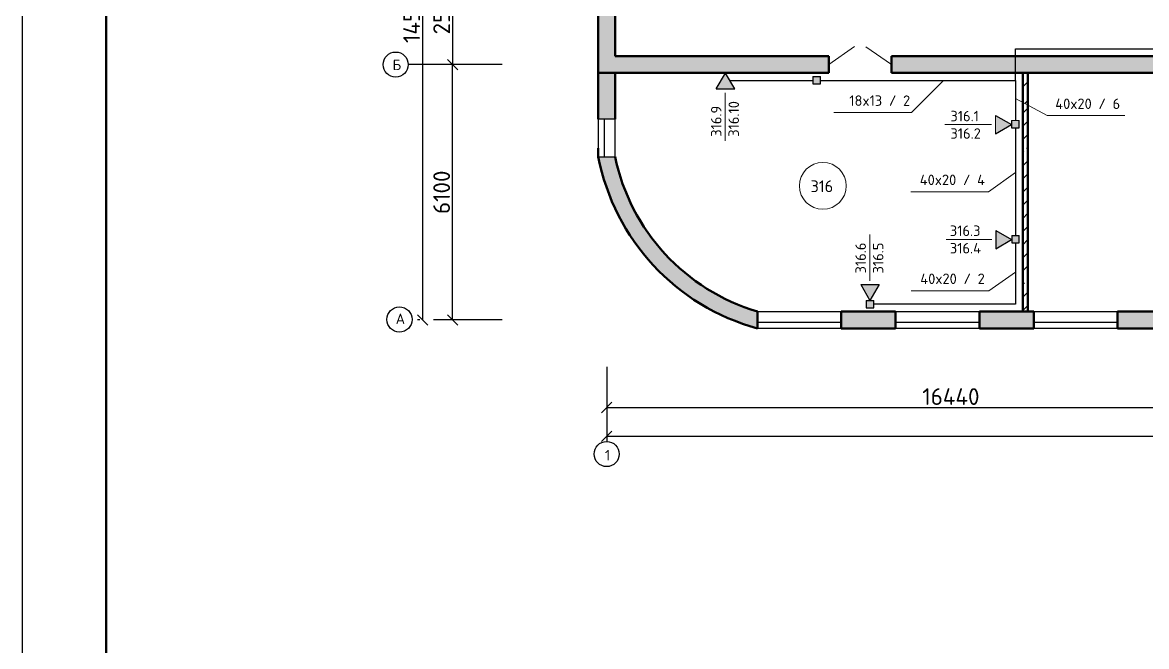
# Model space of a CAD drawing. Header units: millimetres. Extents: x -1090 to -245, y 2149 to 3399.
# Drawn here: x -1086.2 to -817.8, y 2445 to 2594 of the extents above; entities that cross this region are included whole.
import ezdxf

# ---------------------------------------------------------------- set-up
doc = ezdxf.new("R2010")
doc.units = ezdxf.units.MM
for name, color, linetype, lineweight in [('LAN SKS', 200, 'Continuous', 25), ('lines', 246, 'Continuous', 9), ('Names', 40, 'Continuous', 13), ('NUM Room', 13, 'Continuous', 13), ('Окна', 2, 'Continuous', 30), ('Стенки', 3, 'Continuous', 50)]:
    doc.layers.add(name, color=color, linetype=linetype, lineweight=lineweight)
for name, color, linetype in [('Ramka', 7, 'Continuous'), ('rozetki', 7, 'Continuous'), ('размеры', 130, 'Continuous')]:
    doc.layers.add(name, color=color, linetype=linetype)
doc.styles.add('lenka', font='isocpeur.ttf')
doc.styles.get("Standard").update_dxf_attribs({"font": 'arial.ttf'})
doc.dimstyles.new('100', dxfattribs={"dimtxt": 4, "dimasz": 2.5, "dimexe": 1.25, "dimexo": 0.625, "dimtad": 1, "dimdec": 0, "dimlfac": 100, "dimtxsty": 'Standard', "dimblk": 'OBLIQUE', "dimcen": 2.5, "dimadec": 0, "dimazin": 0, "dimtfac": 1, "dimtdec": 0, "dimtmove": 0, "dimatfit": 3, "dimldrblk": 'OPEN90', "dimfxl": 1, "dimarcsym": 0})
pattern_1 = [(45, (0, 0), (-3.143089642374203, 3.143089642374203), []), (45, (3.143091, 0), (-3.143089642374203, 3.143089642374203), [5.556249999999999, -1.11125, 0, -1.11125])]

# ---------------------------------------------------------------- blocks, each defined once
blk = doc.blocks.new('_Oblique')
at = {"color": 0, "linetype": 'ByBlock', "lineweight": -2}
blk.add_line((-0.5, -0.5), (0.5, 0.5), dxfattribs=at)
blk = doc.blocks.new('*D44')
at = {"layer": 'размеры', "color": 0, "lineweight": -2, "transparency": 16777216}
for p, q in [((-971.6820985947434, 2609.76855307141), (-984.7268257592386, 2609.76855307141)), ((-983.4768257592386, 2609.76855307141), (-983.4768257592386, 2583.96855307141)), ((-971.6820985947434, 2583.96855307141), (-984.7268257592386, 2583.96855307141))]:
    blk.add_line(p, q, dxfattribs=at)
at = {"layer": 'размеры', "color": 0, "lineweight": -2, "transparency": 16777216, "xscale": 2.5, "yscale": 2.5, "zscale": 2.5}
for p, rotation in [((-983.4768257592386, 2609.76855307141), 90), ((-983.4768257592386, 2583.96855307141), 270)]:
    blk.add_blockref('_Oblique', p, dxfattribs=dict(at, rotation=rotation))
at = {"layer": 'размеры', "color": 0, "transparency": 16777216, "insert": (-986.1018257592391, 2596.86855307141), "char_height": 4, "attachment_point": 5, "rotation": 90, "style": 'lenka'}
blk.add_mtext('2580', dxfattribs=at)
blk = doc.blocks.new('_Open90')
at = {"color": 0, "linetype": 'ByBlock', "lineweight": -2}
for p, q in [((0, 0), (-1, 0)), ((-0.5, 0.5), (0, 0)), ((0, 0), (-0.5, -0.5))]:
    blk.add_line(p, q, dxfattribs=at)
blk = doc.blocks.new('*D45')
at = {"layer": 'размеры', "color": 0, "lineweight": -2, "transparency": 16777216}
for p, q in [((-984.1018257592386, 2583.96855307141), (-984.7268257592386, 2583.96855307141)), ((-983.4768257592386, 2522.96855307141), (-983.4768257592386, 2583.96855307141)), ((-971.6820985947434, 2522.96855307141), (-984.7268257592386, 2522.96855307141))]:
    blk.add_line(p, q, dxfattribs=at)
at = {"layer": 'размеры', "color": 0, "lineweight": -2, "transparency": 16777216, "xscale": 2.5, "yscale": 2.5, "zscale": 2.5}
for p, rotation in [((-983.4768257592386, 2583.96855307141), 90), ((-983.4768257592386, 2522.96855307141), 270)]:
    blk.add_blockref('_Oblique', p, dxfattribs=dict(at, rotation=rotation))
at = {"layer": 'размеры', "color": 0, "transparency": 16777216, "insert": (-986.1018257592391, 2553.46855307141), "char_height": 4, "attachment_point": 5, "rotation": 90, "style": 'lenka'}
blk.add_mtext('6100', dxfattribs=at)
blk = doc.blocks.new('*D47')
at = {"layer": 'размеры', "color": 0, "lineweight": -2, "transparency": 16777216}
for p, q in [((-946.6932960442891, 2511.79471136812), (-946.6932960442891, 2500.806531552168)), ((-782.2932960442904, 2511.79471136812), (-782.2932960442904, 2500.806531552168)), ((-946.6932960442891, 2502.056531552168), (-782.2932960442904, 2502.056531552168))]:
    blk.add_line(p, q, dxfattribs=at)
at = {"layer": 'размеры', "color": 0, "lineweight": -2, "transparency": 16777216, "xscale": 2.5, "yscale": 2.5, "zscale": 2.5, "rotation": 180}
blk.add_blockref('_Oblique', (-946.6932960442891, 2502.056531552168), dxfattribs=at)
at = {"layer": 'размеры', "color": 0, "lineweight": -2, "transparency": 16777216, "xscale": 2.5, "yscale": 2.5, "zscale": 2.5}
blk.add_blockref('_Oblique', (-782.2932960442904, 2502.056531552168), dxfattribs=at)
at = {"layer": 'размеры', "color": 0, "transparency": 16777216, "insert": (-864.4932960442898, 2504.681531552168), "char_height": 4, "attachment_point": 5, "style": 'lenka'}
blk.add_mtext('16440', dxfattribs=at)
blk = doc.blocks.new('*D42')
at = {"layer": 'размеры', "color": 0, "lineweight": -2, "transparency": 16777216}
for p, q in [((-946.6932960442891, 2511.79471136812), (-946.6932960442891, 2493.946792342965)), ((-388.6932960442891, 2511.79471136812), (-388.6932960442891, 2493.946792342965)), ((-946.6932960442891, 2495.196792342965), (-388.6932960442891, 2495.196792342965))]:
    blk.add_line(p, q, dxfattribs=at)
at = {"layer": 'размеры', "color": 0, "lineweight": -2, "transparency": 16777216, "xscale": 2.5, "yscale": 2.5, "zscale": 2.5, "rotation": 180}
blk.add_blockref('_Oblique', (-946.6932960442891, 2495.196792342965), dxfattribs=at)
at = {"layer": 'размеры', "color": 0, "lineweight": -2, "transparency": 16777216, "xscale": 2.5, "yscale": 2.5, "zscale": 2.5}
blk.add_blockref('_Oblique', (-388.6932960442891, 2495.196792342965), dxfattribs=at)
at = {"layer": 'размеры', "color": 0, "transparency": 16777216, "insert": (-667.6932960442891, 2497.821792342965), "char_height": 4, "attachment_point": 5, "style": 'lenka'}
blk.add_mtext('55800', dxfattribs=at)
blk = doc.blocks.new('*D43')
at = {"layer": 'размеры', "color": 0, "lineweight": -2, "transparency": 16777216}
for p, q in [((-993.459104121277, 2668.868553071411), (-989.3999352591582, 2668.868553071411)), ((-990.6499352591582, 2668.868553071411), (-990.6499352591582, 2522.96855307141)), ((-991.2749352591582, 2522.96855307141), (-991.8999352591582, 2522.96855307141))]:
    blk.add_line(p, q, dxfattribs=at)
at = {"layer": 'размеры', "color": 0, "lineweight": -2, "transparency": 16777216, "xscale": 2.5, "yscale": 2.5, "zscale": 2.5}
for p, rotation in [((-990.6499352591582, 2668.868553071411), 90), ((-990.6499352591582, 2522.96855307141), 270)]:
    blk.add_blockref('_Oblique', p, dxfattribs=dict(at, rotation=rotation))
at = {"layer": 'размеры', "color": 0, "transparency": 16777216, "insert": (-993.2749352591586, 2595.91855307141), "char_height": 4, "attachment_point": 5, "rotation": 90, "style": 'lenka'}
blk.add_mtext('14590', dxfattribs=at)

msp = doc.modelspace()

# ---------------------------------------------------------------- hatches: boundary and pattern name
at = {"ltscale": 60}
h = msp.add_hatch(dxfattribs=at)
h.set_pattern_fill('ANSI35', color=0, scale=0.7, style=0)
h.set_pattern_definition([(45, (-878.6569104692226, 2585.96855533091), (-3.143089642374203, 3.143089642374203), []), (45, (-875.5138194692225, 2585.96855533091), (-3.143089642374203, 3.143089642374203), [5.556249999999999, -1.11125, 0, -1.11125])])
edge = h.paths.add_edge_path()
edge.add_line((-908.6883315013029, 2666.772592270163), (-908.6883315013029, 2670.772592270163))
edge.add_arc((-899.8032065013028, 2621.672592270163), 49.89744929618809, 100.2572301105515, 168.4390031005942)
edge.add_line((-948.6883315013038, 2631.67259227016), (-947.1883315013038, 2631.67259227016))
edge.add_line((-947.1883315013038, 2631.67259227016), (-944.6883315013029, 2631.672592270163))
edge.add_arc((-899.8270815013026, 2621.672592270163), 45.9622861872921, 101.11588012493479, 167.4336712769459, ccw=False)
h.paths.add_polyline_path([(-875.6883315013027, 2670.772592270162), (-888.6883315013029, 2670.772592270163), (-888.6883315013027, 2666.772592270162), (-875.6883315013029, 2666.772592270163)])
h.paths.add_polyline_path([(-842.6883315013027, 2670.772592270162), (-855.6883315013029, 2670.772592270163), (-855.6883315013027, 2666.772592270162), (-842.6883315013029, 2666.772592270163)])
h.paths.add_polyline_path([(-809.6883315013027, 2670.772592270162), (-822.688331501303, 2670.772592270163), (-822.688331501303, 2666.772592270162), (-809.6883315013029, 2666.772592270163)])
h.paths.add_polyline_path([(-776.6883315013029, 2670.772592270162), (-789.6883315013027, 2670.772592270163), (-789.6883315013029, 2666.772592270163), (-776.6883315013027, 2666.772592270162)])
h.paths.add_polyline_path([(-743.688331501303, 2670.772592270163), (-756.688331501303, 2670.772592270163), (-756.688331501303, 2666.772592270162), (-743.6883315013029, 2666.772592270163)])
h.paths.add_polyline_path([(-710.6883315013029, 2670.772592270162), (-723.6883315013027, 2670.772592270163), (-723.688331501303, 2666.772592270163), (-710.688331501303, 2666.772592270163)])
h.paths.add_polyline_path([(-677.6883315013029, 2670.772592270162), (-690.6883315013027, 2670.772592270163), (-690.6883315013029, 2666.772592270163), (-677.6883315013027, 2666.772592270162)])
h.paths.add_polyline_path([(-644.6883315013029, 2670.772592270162), (-657.6883315013027, 2670.772592270163), (-657.6883315013029, 2666.772592270163), (-644.6883315013027, 2666.772592270162)])
h.paths.add_polyline_path([(-611.6883315013029, 2670.772592270163), (-624.6883315013029, 2670.772592270162), (-624.6883315013027, 2666.772592270162), (-611.6883315013029, 2666.772592270163)])
h.paths.add_polyline_path([(-545.6883315013029, 2670.772592270163), (-578.6883315013029, 2670.772592270163), (-591.6883315013029, 2670.772592270162), (-591.6883315013029, 2666.772592270163), (-588.6883315013029, 2666.772592270163), (-578.6883315013029, 2666.772592270163), (-545.6883315013029, 2666.772592270163)])
h.paths.add_polyline_path([(-512.6883315013029, 2670.772592270163), (-525.6883315013029, 2670.772592270162), (-525.6883315013029, 2666.772592270162), (-512.6883315013029, 2666.772592270162)])
h.paths.add_polyline_path([(-479.6883315013029, 2670.772592270163), (-492.6883315013029, 2670.772592270162), (-492.6883315013028, 2666.772592270162), (-479.6883315013029, 2666.772592270162)])
h.paths.add_polyline_path([(-446.6883315013029, 2670.772592270163), (-459.6883315013029, 2670.772592270162), (-459.6883315013029, 2666.772592270162), (-446.6883315013029, 2666.772592270162)])
edge = h.paths.add_edge_path()
edge.add_line((-426.6883315013029, 2670.772592270163), (-426.6883315013028, 2666.772592270163))
edge.add_arc((-435.5495815013034, 2621.672592270163), 45.96228618729211, 12.56632872305289, 78.88411987506481, ccw=False)
edge.add_line((-390.6883315013029, 2631.672592270163), (-386.6883315013029, 2631.672592270163))
edge.add_arc((-435.573456501303, 2621.672592270163), 49.89744929618804, 11.56099689941001, 79.74276988944833)
h.paths.add_polyline_path([(-386.7740118344182, 2611.672592270163), (-386.6883315013029, 2611.672592270163), (-386.6883315013029, 2622.672592270163), (-390.6883315013029, 2622.672592270163), (-390.6883315013027, 2611.672592270162), (-438.8883315013027, 2611.672592270163), (-438.8883315013027, 2607.672592270163), (-386.7740118344182, 2607.951293855999), (-386.7740118344182, 2611.858393327387)])
edge = h.paths.add_edge_path()
edge.add_line((-386.6883315013029, 2561.872592270163), (-388.1883315013029, 2561.872592270163))
edge.add_line((-388.1883315013029, 2561.872592270163), (-390.6883315013029, 2561.872592270162))
edge.add_arc((-437.9799981679695, 2571.872592270162), 48.33737411269993, 283.50918028841426, 348.0604689175695, ccw=False)
edge.add_line((-426.6883315013029, 2524.872592270162), (-426.6883315013031, 2520.872592270163))
edge.add_arc((-437.9508315013034, 2571.872592270163), 52.22876512277552, 282.4529527938324, 348.9616859432564)
h.paths.add_polyline_path([(-446.6883315013029, 2524.872592270162), (-459.6883315013029, 2524.872592270162), (-459.6883315013029, 2520.872592270163), (-446.6883315013029, 2520.872592270163)])
h.paths.add_polyline_path([(-479.6883315013029, 2524.872592270162), (-492.6883315013029, 2524.872592270162), (-492.6883315013029, 2520.872592270163), (-479.6883315013029, 2520.872592270164)])
h.paths.add_polyline_path([(-512.6883315013029, 2524.872592270162), (-525.6883315013029, 2524.872592270162), (-525.6883315013029, 2520.872592270163), (-512.6883315013029, 2520.872592270163)])
h.paths.add_polyline_path([(-547.6883315013029, 2524.872592270162), (-560.6883315013027, 2524.872592270162), (-560.6883315013029, 2520.872592270163), (-547.6883315013027, 2520.872592270163)])
h.paths.add_polyline_path([(-580.6883315013029, 2524.872592270162), (-593.6883315013029, 2524.872592270162), (-593.6883315013029, 2520.872592270163), (-580.6883315013029, 2520.872592270163)])
h.paths.add_polyline_path([(-613.6883315013029, 2524.872592270162), (-617.6883315013029, 2524.872592270162), (-626.6883315013027, 2524.872592270162), (-626.6883315013029, 2520.872592270163), (-613.6883315013029, 2520.872592270163)])
h.paths.add_polyline_path([(-646.6883315013027, 2524.872592270162), (-659.6883315013029, 2524.872592270162), (-659.6883315013027, 2520.872592270163), (-646.6883315013029, 2520.872592270163)])
h.paths.add_polyline_path([(-679.6883315013029, 2524.872592270162), (-692.6883315013027, 2524.872592270162), (-692.6883315013029, 2520.872592270163), (-679.6883315013029, 2520.872592270163)])
h.paths.add_polyline_path([(-712.6883315013029, 2524.872592270162), (-725.6883315013029, 2524.872592270162), (-725.6883315013029, 2520.872592270163), (-712.6883315013027, 2520.872592270163)])
h.paths.add_polyline_path([(-745.688331501303, 2524.872592270162), (-758.6883315013029, 2524.872592270162), (-758.6883315013029, 2520.872592270163), (-745.6883315013027, 2520.872592270163)])
h.paths.add_polyline_path([(-778.6883315013029, 2524.872592270162), (-791.6883315013029, 2524.872592270162), (-791.6883315013029, 2520.872592270163), (-778.6883315013027, 2520.872592270163)])
h.paths.add_polyline_path([(-811.6883315013027, 2524.872592270162), (-824.6883315013027, 2524.872592270162), (-824.688331501303, 2520.872592270163), (-811.6883315013029, 2520.872592270163)])
h.paths.add_polyline_path([(-844.6883315013029, 2524.872592270162), (-857.6883315013027, 2524.872592270162), (-857.6883315013029, 2520.872592270163), (-844.6883315013029, 2520.872592270163)])
h.paths.add_polyline_path([(-877.6883315013029, 2524.872592270162), (-890.6883315013027, 2524.872592270162), (-890.6883315013029, 2520.872592270163), (-877.6883315013029, 2520.872592270163)])
edge = h.paths.add_edge_path()
edge.add_line((-944.6883315013029, 2561.872592270162), (-948.6883315013029, 2561.872592270162))
edge.add_arc((-896.7804367644613, 2571.872592270162), 52.86236407890796, 190.9043796654569, 254.7461321053236)
edge.add_line((-910.6883315013029, 2520.872592270163), (-910.6883315013029, 2522.872592270163))
edge.add_line((-910.6883315013029, 2522.872592270163), (-910.6883315013029, 2524.872592270162))
edge.add_arc((-896.6736256189499, 2571.872592270162), 49.04499955111487, 191.7647850316145, 253.39619653507282, ccw=False)
h.paths.add_polyline_path([(-399.1067978437732, 2585.872592270162), (-399.1067978437732, 2581.96855307141), (-390.6883315013029, 2581.872592270162), (-390.6883315013029, 2570.872592270162), (-386.6883315013029, 2570.872592270162), (-386.6883315013029, 2594.865492798775), (-390.7740118344182, 2622.858393327388), (-390.7512259685791, 2586.058393327387)])
h.paths.add_polyline_path([(-906.6348068167117, 2585.920574930286), (-906.6348068167117, 2582.016535731534), (-893.6569104692226, 2581.872592270162), (-893.6569104692227, 2585.872592270162)])
h.paths.add_polyline_path([(-906.6348068167118, 2582.016535731534), (-906.6348068167117, 2585.920574930286), (-944.7798577131641, 2586.058393327387), (-944.7740118344182, 2622.858393327388), (-948.7740118344182, 2622.858393327388), (-948.688331501303, 2570.872592270162), (-944.6883315013029, 2570.872592270162), (-944.688331501303, 2581.872592270162)])
h = msp.add_hatch(dxfattribs=at)
h.set_pattern_fill('ANSI35', color=0, scale=0.7, style=0)
h.set_pattern_definition(pattern_1)
h.paths.add_polyline_path([(-899.8176280059062, 2611.76855307141), (-944.6932960442891, 2611.76855307141), (-944.6932960442891, 2622.768553071411), (-948.6932960442891, 2622.768553071411), (-948.6932960442892, 2611.76855307141), (-948.755856636305, 2611.76855307141), (-948.7558566363051, 2607.76855307141), (-946.6932960442891, 2607.76855307141), (-916.3276193474021, 2607.76855307141), (-899.817628005906, 2607.76855307141)])
h.paths.add_polyline_path([(-870.693296044289, 2611.76855307141), (-886.817628005906, 2611.76855307141), (-886.817628005906, 2607.76855307141), (-870.6932960442891, 2607.76855307141)])
h.paths.add_polyline_path([(-761.1905317894943, 2611.76855307141), (-811.643296044289, 2611.76855307141), (-857.6932960442892, 2611.76855307141), (-857.693296044289, 2607.76855307141), (-811.643296044289, 2607.76855307141), (-761.1905317894943, 2607.767913911665)])
h.paths.add_polyline_path([(-672.7472249661205, 2611.76855307141), (-715.2932960442895, 2611.76855307141), (-748.1905913389728, 2611.767913910508), (-748.1905913389728, 2607.76855307141), (-672.7472249661205, 2607.76855307141)])
h.paths.add_polyline_path([(-655.4653671616898, 2611.76855307141), (-659.7472249661205, 2611.76855307141), (-659.7472249661205, 2607.76855307141), (-655.4653671616898, 2607.768553071409)])
h.paths.add_polyline_path([(-641.6932960442891, 2611.76855307141), (-648.6932960442891, 2611.76855307141), (-655.4653671616898, 2611.76855307141), (-655.4653671616898, 2611.768549481349), (-655.4653671616898, 2607.768553071409), (-641.6932960442891, 2607.76855307141)])
h.paths.add_polyline_path([(-605.6932960442891, 2611.76855307141), (-631.6932960442892, 2611.76855307141), (-631.6932960442892, 2607.76855307141), (-605.6932960442891, 2607.76855307141)])
h.paths.add_polyline_path([(-560.305649902064, 2615.76855307141), (-563.305649902064, 2615.76855307141), (-563.305649902064, 2612.76855307141), (-581.6932960442891, 2612.76855307141), (-581.6932960442891, 2666.86855307141), (-588.6932960442891, 2666.86855307141), (-588.6932960442891, 2611.76855307141), (-595.6932960442891, 2611.76855307141), (-595.6932960442892, 2607.76855307141), (-560.305649902064, 2607.76855307141)])
h.paths.add_polyline_path([(-560.305649902064, 2634.46855307141), (-563.305649902064, 2634.46855307141), (-563.305649902064, 2631.46855307141), (-563.305649902064, 2627.26855307141), (-560.305649902064, 2627.26855307141)], flags=17)
h.paths.add_polyline_path([(-560.3056499020639, 2652.46855307141), (-563.305649902064, 2652.46855307141), (-563.305649902064, 2649.46855307141), (-563.305649902064, 2645.96855307141), (-560.305649902064, 2645.96855307141)])
h.paths.add_polyline_path([(-560.305649902064, 2666.86855307141), (-563.305649902064, 2666.86855307141), (-563.305649902064, 2663.96855307141), (-560.305649902064, 2663.96855307141)], flags=17)
h.paths.add_polyline_path([(-485.893296044289, 2666.868553071411), (-490.893296044289, 2666.86855307141), (-490.8932960442899, 2628.76855307141), (-485.8932960442889, 2628.76855307141)])
h.paths.add_polyline_path([(-485.8932960442889, 2622.76855307141), (-490.8932960442899, 2622.768553071409), (-490.8932960442889, 2607.76855307141), (-475.8932960442889, 2607.768553071409), (-448.8932960442889, 2607.76855307141), (-448.8932960442889, 2611.76855307141), (-465.8932960442899, 2611.76855307141), (-485.8932960442889, 2611.76855307141)])
h.paths.add_polyline_path([(-409.1067978437732, 2585.96855307141), (-499.6932960442891, 2585.96855307141), (-529.6932960442891, 2585.96855307141), (-529.6932960442891, 2581.96855307141), (-499.6932960442891, 2581.96855307141), (-417.3932960442889, 2581.96855307141), (-409.1067978437732, 2581.96855307141), (-409.1067978437732, 2583.96855307141)])
h.paths.add_polyline_path([(-542.6932960442891, 2585.96855307141), (-588.6932960442891, 2585.96855307141), (-623.9911051667023, 2585.96855307141), (-627.5449313562772, 2581.96855307141), (-575.6932960442891, 2581.96855307141), (-558.6932960442891, 2581.96855307141), (-542.6932960442891, 2581.96855307141)])
h.paths.add_polyline_path([(-623.9911051667025, 2585.96855307141), (-634.9932960442893, 2585.96855307141), (-634.9932960442893, 2581.96855307141), (-627.5449313562774, 2581.96855307141)])
h.paths.add_polyline_path([(-647.9932960442893, 2585.96855307141), (-652.2153616917357, 2585.96855307141), (-652.2153616917357, 2581.982534469041), (-647.9932960442893, 2581.982534469041)])
h.paths.add_polyline_path([(-652.2153616917357, 2585.96855307141), (-660.0812257211755, 2585.96855307141), (-657.4930853707349, 2581.982534469041), (-652.2153616917357, 2581.982534469041)])
h.paths.add_polyline_path([(-660.0812257211757, 2585.96855307141), (-668.3772825688811, 2585.96855307141), (-668.377282568881, 2581.982534469041), (-657.4930853707353, 2581.982534469041)])
h.paths.add_polyline_path([(-683.3772230194028, 2585.954940585837), (-683.3772230194027, 2585.96855307141), (-878.6569071866907, 2585.955458240475), (-878.6569071866905, 2581.981647902345), (-683.3772230194027, 2581.994251617577), (-683.3772230194027, 2581.982165556982)])
h.paths.add_polyline_path([(-878.6569071866905, 2585.955458240475), (-878.6569071866905, 2585.96855307141), (-878.6569071866905, 2581.96855307141), (-878.6569071866907, 2581.981647902346)])
at = {"ltscale": 100}
h = msp.add_hatch(dxfattribs=at)
h.set_pattern_fill('ANSI31', color=0, style=0)
h.set_pattern_definition([(45, (0, 0), (-2.245064030267288, 2.245064030267288), [])])
h.paths.add_polyline_path([(-846.0932960442897, 2581.96855307141), (-847.2932960442895, 2581.96855307141), (-847.2932960442895, 2574.883728589489), (-846.0932960442897, 2574.234891993334)])
at = {"ltscale": 60}
h = msp.add_hatch(dxfattribs=at)
h.set_pattern_fill('ANSI35', color=0, scale=0.7, style=0)
h.set_pattern_definition(pattern_1)
h.paths.add_polyline_path([(-846.0932960442897, 2554.782912286008), (-846.0932960442897, 2574.234891993334), (-847.2932960442895, 2574.883728589489), (-847.2932960442895, 2553.582912286009), (-847.2932960442894, 2524.96855307141), (-846.0932960442897, 2524.96855307141)])
at = {"layer": 'rozetki'}
h = msp.add_hatch(color=0, dxfattribs=at)
h.paths.add_polyline_path([(-906.983045286308, 2646.807919529017), (-906.9830452863089, 2647.660727980052), (-906.9854855264384, 2647.662162463793), (-906.9830452863089, 2647.663559121493), (-906.9830452863098, 2648.551852883668), (-908.7832111193848, 2648.551852883668), (-908.7832111193857, 2646.807919529017)])
h.paths.add_polyline_path([(-881.6109212779766, 2657.075909490216), (-879.8107554449007, 2657.075909490216), (-879.8107554449007, 2658.819842844867), (-881.6109212779784, 2658.819842844867)])
h.paths.add_polyline_path([(-848.2132963289869, 2648.350652551297), (-850.0134621620637, 2648.350652551297), (-850.0134621620637, 2646.606719196646), (-848.2132963289869, 2646.606719196646)])
h.paths.add_polyline_path([(-843.3848743210328, 2614.46003064423), (-845.1850401541105, 2614.46003064423), (-845.1850401541105, 2612.716097289579), (-843.3848743210337, 2612.716097289579)])
h.paths.add_polyline_path([(-812.5651366020129, 2614.640996923172), (-814.3653024350897, 2614.640996923172), (-814.3653024350888, 2612.897063568521), (-812.5651366020129, 2612.897063568521)])
h.paths.add_polyline_path([(-784.0835701713249, 2654.145734512584), (-784.0835701713258, 2655.889667867235), (-785.8837360044017, 2655.889667867235), (-785.8837360044017, 2654.145734512584)])
h.paths.add_polyline_path([(-713.183444275136, 2649.209353218853), (-713.1834442751388, 2647.465419864202), (-711.3832784420601, 2647.465419864202), (-711.3832784420601, 2649.209353218853)])
h.paths.add_polyline_path([(-695.3485899017069, 2614.397559042186), (-697.1487557347828, 2614.397559042186), (-697.1487557347828, 2612.653625687535), (-695.348589901705, 2612.653625687535)])
h.paths.add_polyline_path([(-654.5670508638459, 2649.172509197314), (-656.3672166969227, 2649.172509197314), (-656.3672166969227, 2647.428575842664), (-654.567050863845, 2647.428575842664)])
h.paths.add_polyline_path([(-483.1937140664868, 2640.604635551021), (-484.9938798995645, 2640.604635551021), (-484.9938798995645, 2638.86070219637), (-483.1937140664868, 2638.86070219637)])
h.paths.add_polyline_path([(-420.3731862426966, 2663.622077554489), (-422.0634093753688, 2664.241547318366), (-422.6635285219345, 2662.604122341339), (-420.9733053892624, 2661.984652577463)])
h.paths.add_polyline_path([(-413.2484090285088, 2614.425088913012), (-415.0485748615865, 2614.425088913012), (-415.0485748615874, 2612.681155558361), (-413.2484090285097, 2612.681155558361)])
h.paths.add_polyline_path([(-421.2795403126993, 2532.660343861174), (-419.4793744796216, 2532.660343861174), (-419.4793744796216, 2534.404277215825), (-421.2795403126984, 2534.404277215825)])
h.paths.add_polyline_path([(-493.1649762508196, 2531.772353769015), (-493.1649762508196, 2533.516287123666), (-494.9651420838964, 2533.516287123666), (-494.9651420838964, 2531.772353769015)])
h.paths.add_polyline_path([(-618.0196339999247, 2579.323693095366), (-618.0196339999247, 2581.067626450017), (-619.8197998330015, 2581.067626450017), (-619.8197998330015, 2579.323693095366)])
h.paths.add_polyline_path([(-717.2762253289038, 2581.056902738872), (-719.0763911619806, 2581.056902738872), (-719.0763911619806, 2579.312969384221), (-717.2762253289038, 2579.312969384221)])
h.paths.add_polyline_path([(-747.352799622623, 2555.447132351407), (-747.352799622623, 2557.191065706058), (-749.1529654556989, 2557.191065706058), (-749.1529654557035, 2555.447132351407)])
h.paths.add_polyline_path([(-717.2903745848262, 2525.916417548919), (-717.2903745848262, 2527.66035090357), (-719.0905404179039, 2527.66035090357), (-719.090540417902, 2525.916417548919)])
h.paths.add_polyline_path([(-850.0004588335141, 2570.619791639513), (-850.0004588335141, 2568.875858284862), (-848.2002930004364, 2568.875858284862), (-848.2002930004373, 2570.619791639513)])
h.paths.add_polyline_path([(-849.9817615505817, 2543.156297879229), (-849.9817615505826, 2541.412364524578), (-848.1815957175049, 2541.412364524578), (-848.1815957175049, 2543.156297879229)])
h.paths.add_polyline_path([(-882.9382224710889, 2525.897416421078), (-882.9382224710889, 2527.641349775729), (-884.7383883041648, 2527.641349775729), (-884.7383883041657, 2525.897416421078)])
h.paths.add_polyline_path([(-895.6532934990855, 2581.081931505623), (-897.4534593321623, 2581.081931505623), (-897.4534593321623, 2579.337998150972), (-895.6532934990864, 2579.337998150972)])
at = {"layer": 'rozetki', "lineweight": 9}
h = msp.add_hatch(color=0, dxfattribs=at)
h.paths.add_polyline_path([(-910.9244464016065, 2647.668267684744), (-914.7306639996841, 2649.846734897554), (-914.7306639996841, 2645.430800479588)])
h.paths.add_polyline_path([(-903.1792679283608, 2649.840629676604), (-906.9830452863089, 2647.663559121493), (-906.9830452863089, 2647.660727980052), (-903.1792679283608, 2645.424695258639)])
h.paths.add_polyline_path([(-881.619361043181, 2657.85877087144), (-885.4255786412605, 2660.03723808425), (-885.4255786412596, 2655.621303666286)])
h.paths.add_polyline_path([(-850.0219019272672, 2647.38958057787), (-853.8281195253467, 2649.56804779068), (-853.8281195253467, 2645.152113372715)])
h.paths.add_polyline_path([(-842.3040204743183, 2634.56220283428), (-846.0932960442879, 2632.393432295872), (-846.0932960442897, 2632.373776329521), (-842.3040204743193, 2630.146268416315)])
h.paths.add_polyline_path([(-842.2123393171678, 2654.45329732364), (-846.0185569152454, 2652.274830110829), (-842.2123393171678, 2650.037362905674)])
h.paths.add_polyline_path([(-811.2444774375954, 2618.454193121262), (-815.6604118555606, 2618.454193121262), (-813.4819446427509, 2614.647975523185)])
h.paths.add_polyline_path([(-789.6983933676838, 2657.107063106619), (-789.6983933676838, 2652.691128688652), (-785.8921757696071, 2654.928595893808)])
h.paths.add_polyline_path([(-715.2933918521276, 2648.341811511025), (-719.0996094502043, 2650.520278723835), (-719.0996094502052, 2646.10434430587)])
h.paths.add_polyline_path([(-707.5595363685097, 2650.521407657784), (-711.3657539665865, 2648.342940444973), (-707.5595363685097, 2646.105473239818)])
h.paths.add_polyline_path([(-696.2653979424458, 2614.404537642198), (-694.0279307372903, 2618.210755240275), (-698.4438651552546, 2618.210755240275)])
h.paths.add_polyline_path([(-656.3756564621272, 2648.211437223888), (-660.1818740602048, 2650.389904436697), (-660.1818740602048, 2645.973970018732)])
h.paths.add_polyline_path([(-477.5764055043965, 2641.78551983617), (-481.9923399223608, 2641.78551983617), (-479.813872709552, 2637.979302238094)])
h.paths.add_polyline_path([(-421.8213734006204, 2662.292976451652), (-425.1765822833904, 2659.468868600638), (-421.0303451043164, 2657.949265350243)])
h.paths.add_polyline_path([(-411.9277498640931, 2618.238285111102), (-416.3436842820574, 2618.238285111102), (-414.1652170692487, 2614.432067513025)])
h.paths.add_polyline_path([(-425.0941976759805, 2535.621672455208), (-425.0941976759796, 2531.205738037243), (-421.2879800779037, 2533.443205242398)])
h.paths.add_polyline_path([(-494.9735818491017, 2532.555215150239), (-498.7797994471794, 2534.733682363049), (-498.7797994471794, 2530.317747945084)])
h.paths.add_polyline_path([(-616.8976059202059, 2557.941381728), (-620.69329604429, 2555.76893985566), (-620.69329604429, 2555.756725988861), (-616.8976059202068, 2553.525447310034)])
h.paths.add_polyline_path([(-665.5213585154934, 2534.533354306997), (-661.7151409174157, 2536.770821512152), (-665.5213585154952, 2538.949288724962)])
h.paths.add_polyline_path([(-715.9697154204096, 2531.47354710166), (-720.3856498383739, 2531.47354710166), (-718.2071826255651, 2527.667329503584)])
h.paths.add_polyline_path([(-743.5290575490726, 2554.087185727022), (-743.5290575490726, 2558.503120144988), (-747.3352751471512, 2556.324652932178)])
h.paths.add_polyline_path([(-718.1785985761735, 2579.31062718543), (-720.3570657889823, 2575.504409587354), (-715.941131371018, 2575.504409587354)])
h.paths.add_polyline_path([(-849.9902013157862, 2542.195225905802), (-853.7964189138638, 2544.373693118612), (-853.7964189138647, 2539.957758700646)])
h.paths.add_polyline_path([(-853.8151161967962, 2571.837186878896), (-853.8151161967962, 2567.421252460931), (-850.0088985987186, 2569.658719666086)])
h.paths.add_polyline_path([(-918.3582413169706, 2581.951160215495), (-920.5367085297794, 2578.144942617419), (-916.1207741118142, 2578.144942617419)])
h.paths.add_polyline_path([(-881.6175633066723, 2531.454545973819), (-886.0334977246357, 2531.454545973819), (-883.8550305118279, 2527.648328375742)])

# ---------------------------------------------------------------- linework, layer by layer
at = {"layer": 'LAN SKS', "color": 0}
for p, q in [((-849.0711778066407, 2587.746471487809), (-748.2512498848864, 2587.746471487809)), ((-849.0711778066407, 2580.19058063334), (-849.0711778066407, 2587.746471487809)), ((-917.3232928476218, 2580.19058063334), (-897.4534593321632, 2580.19058063334)), ((-895.6532934990864, 2580.19058063334), (-849.0711778066407, 2580.19058063334)), ((-849.0711778066407, 2580.19058063334), (-849.0711778066407, 2570.619791639513)), ((-849.0711778066407, 2568.875858284862), (-849.0711778066407, 2543.156297879229)), ((-849.0711778066407, 2541.412364524578), (-849.0711778066407, 2526.770188080138)), ((-849.0711778066407, 2526.770188080138), (-882.9382224710889, 2526.770188080138))]:
    msp.add_line(p, q, dxfattribs=at)
at = {"layer": 'lines', "color": 0}
for p, q in [((-893.6569104692226, 2583.96855533091), (-887.5101609472349, 2588.265934801464)), ((-878.6569104692226, 2583.96855533091), (-884.8347995585827, 2588.221047118035)), ((-873.9106482452462, 2572.540761913469), (-866.2337597513033, 2580.19058063334)), ((-918.3955097076823, 2577.183747940804), (-918.3955097076823, 2565.782025794026)), ((-841.5301966835668, 2571.767637112397), (-849.0711778066407, 2575.845024215362)), ((-892.4377638193055, 2572.540761913469), (-873.9106482452462, 2572.540761913469)), ((-841.5301966835668, 2571.767637112397), (-823.0030811095075, 2571.767637112397)), ((-854.7819019724029, 2569.658719666086), (-865.9731593266606, 2569.658719666086)), ((-850.0004588335141, 2570.619791639513), (-848.2002930004373, 2570.619791639513)), ((-855.5270391709619, 2553.566419087493), (-849.0711778066407, 2558.163825941542)), ((-874.0541547450212, 2553.566419087493), (-855.5270391709619, 2553.566419087493)), ((-883.85884770144, 2532.330556858187), (-883.85884770144, 2543.406662163392)), ((-854.7632046894705, 2542.195225905802), (-865.6531786045671, 2542.195225905802)), ((-855.4372690949112, 2529.896447108606), (-849.0711778066407, 2534.429926077647)), ((-873.9643846689705, 2529.896447108606), (-855.4372690949112, 2529.896447108606))]:
    msp.add_line(p, q, dxfattribs=at)
at = {"layer": 'NUM Room', "color": 0}
msp.add_circle((-895.0705661905113, 2554.99749741524), 5.6, dxfattribs=at)
at = {"layer": 'Ramka', "color": 0, "linetype": 'Continuous'}
msp.add_line((-1086.198209828322, 2149.055982746661), (-1086.198209828322, 2743.055982746661), dxfattribs=at)
at = {"layer": 'Ramka', "color": 0, "lineweight": 50}
msp.add_line((-1066.198209828322, 2154.055982746661), (-1066.198209828322, 2738.055982746661), dxfattribs=at)
at = {"layer": 'rozetki', "color": 0}
for p, q in [((-920.5367085297794, 2578.144942617419), (-918.3582413169706, 2581.951160215495)), ((-916.1207741118151, 2578.144942617419), (-918.3582413169706, 2581.951160215495)), ((-897.4534593321632, 2581.081931505623), (-897.4534593321632, 2579.3380250419)), ((-897.4534593321632, 2581.081931505623), (-895.6532934990864, 2581.081931505623)), ((-895.6532934990864, 2579.337998150972), (-895.6532934990864, 2581.081931505623)), ((-920.5367085297794, 2578.144942617419), (-916.1207741118151, 2578.144942617419)), ((-897.453459332166, 2579.337998150972), (-895.6532934990864, 2579.337998150972)), ((-853.8151161967962, 2571.837186878896), (-850.0088985987186, 2569.658719666086)), ((-853.8151161967962, 2567.421252460931), (-850.0088985987186, 2569.658719666086)), ((-850.0004588335141, 2570.619791639513), (-850.0004588335141, 2568.875885175789)), ((-850.0004588335169, 2568.875858284862), (-848.2002930004373, 2568.875858284862)), ((-848.2002930004373, 2568.875858284862), (-848.2002930004373, 2570.619791639513)), ((-853.7964189138638, 2544.373693118612), (-853.7964189138638, 2539.957758700647)), ((-853.7964189138638, 2544.373693118612), (-849.9902013157862, 2542.195225905802)), ((-853.7964189138638, 2539.957758700647), (-849.9902013157862, 2542.195225905802)), ((-849.9817615505817, 2543.156297879229), (-849.9817615505817, 2541.412391415505)), ((-849.9817615505817, 2543.156297879229), (-848.1815957175049, 2543.156297879229)), ((-848.1815957175049, 2541.412364524578), (-848.1815957175049, 2543.156297879229)), ((-849.9817615505845, 2541.412364524578), (-848.1815957175049, 2541.412364524578)), ((-886.0334977246366, 2531.454545973819), (-881.6175633066723, 2531.454545973819)), ((-886.0334977246366, 2531.454545973819), (-883.8550305118279, 2527.648328375742)), ((-881.6175633066723, 2531.454545973819), (-883.8550305118279, 2527.648328375742)), ((-884.7383883041657, 2527.641349775729), (-884.7383883041657, 2525.897443312005)), ((-884.7383883041657, 2527.641349775729), (-882.9382224710889, 2527.641349775729)), ((-884.7383883041684, 2525.897416421078), (-882.9382224710889, 2525.897416421078)), ((-882.9382224710889, 2525.897416421078), (-882.9382224710889, 2527.641349775729))]:
    msp.add_line(p, q, dxfattribs=at)
at = {"layer": 'rozetki', "color": 0, "lineweight": 9}
msp.add_line((-853.8151161967962, 2571.837186878896), (-853.8151161967962, 2567.421252460931), dxfattribs=at)
at = {"layer": 'Окна', "color": 0}
for p, q in [((-944.6932960442891, 2570.96855307141), (-948.6932960442891, 2570.96855307141)), ((-948.6932960442891, 2570.96855307141), (-948.6932960442891, 2561.96855307141)), ((-947.1932960442891, 2561.96855307141), (-947.1932960442891, 2570.96855307141)), ((-944.6932960442891, 2561.96855307141), (-944.6932960442891, 2570.96855307141)), ((-948.6932960442891, 2561.96855307141), (-944.6932960442891, 2561.96855307141)), ((-948.6932960442891, 2561.96855307141), (-947.1932960442891, 2561.96855307141)), ((-910.6932960442891, 2524.96855307141), (-890.6932960442891, 2524.96855307141)), ((-877.6932960442891, 2524.96855307141), (-857.6932960442891, 2524.96855307141)), ((-844.6932960442891, 2524.96855307141), (-824.6932960442891, 2524.96855307141)), ((-910.6932960442891, 2522.46855307141), (-890.6932960442891, 2522.46855307141)), ((-890.6932960442891, 2520.96855307141), (-910.6932960442891, 2520.96855307141)), ((-877.6932960442891, 2522.46855307141), (-857.6932960442891, 2522.46855307141)), ((-857.6932960442891, 2520.96855307141), (-877.6932960442891, 2520.96855307141)), ((-844.6932960442891, 2522.46855307141), (-824.6932960442891, 2522.46855307141)), ((-824.6932960442891, 2520.96855307141), (-844.6932960442891, 2520.96855307141))]:
    msp.add_line(p, q, dxfattribs=at)
at = {"layer": 'размеры', "color": 0}
for p, q in [((-983.4768257592386, 2583.96855307141), (-994.084104121277, 2583.96855307141)), ((-983.4768257592386, 2522.96855307141), (-988.084104121277, 2522.96855307141)), ((-946.6943163121559, 2498.557957040885), (-946.6943163121559, 2493.950678678847))]:
    msp.add_line(p, q, dxfattribs=at)
for centre in [(-997.084104121277, 2583.96855307141), (-996.1768601687862, 2523.084097238725), (-946.6943163121559, 2490.950678678847)]:
    msp.add_circle(centre, 3, dxfattribs=at)
at = {"layer": 'Стенки', "color": 0}
for p, q in [((-948.6932960442891, 2611.76855307141), (-948.6932960442891, 2570.96855307141)), ((-944.679301271306, 2607.76855307141), (-944.6784596177376, 2585.96855318738)), ((-944.6784590243742, 2585.96855307141), (-893.6569104692226, 2585.96855307141)), ((-924.5276193474019, 2585.96855307141), (-923.3276193474021, 2585.96855307141)), ((-893.6569104692226, 2581.96855533091), (-893.6569104692226, 2585.96855533091)), ((-878.6569104692226, 2585.96855533091), (-878.6569104692226, 2581.96855533091)), ((-878.6569104692226, 2585.96855307141), (-821.0932960442897, 2585.96855307141)), ((-821.0932960442897, 2585.96855307141), (-706.950124060435, 2585.96855307141)), ((-948.6932960442891, 2581.96855307141), (-944.6932960442891, 2581.96855307141)), ((-893.6569104692226, 2581.96855533091), (-944.6932960442891, 2581.96855307141)), ((-944.6932960442891, 2581.96855307141), (-944.6932960442891, 2570.96855307141)), ((-821.0932960442897, 2581.96855307141), (-878.6569104692226, 2581.96855307141)), ((-847.2932960442895, 2553.582912286009), (-847.2932960442895, 2581.96855307141)), ((-846.0932960442897, 2554.782912286008), (-846.0932960442897, 2581.96855307141)), ((-846.0932960442897, 2581.96855307141), (-821.0932960442897, 2581.96855307141)), ((-829.4932960442902, 2581.96855307141), (-828.2932960442904, 2581.96855307141)), ((-706.950124060435, 2582.013443014338), (-821.0932960442897, 2581.96855307141)), ((-948.6932960442891, 2561.96855307141), (-948.6932960442891, 2563.96855307141)), ((-847.2932960442895, 2524.96855307141), (-847.2932960442895, 2553.582912286009)), ((-846.0932960442897, 2524.96855307141), (-846.0932960442897, 2554.782912286008)), ((-910.6932960442891, 2522.96855307141), (-910.6932960442891, 2524.96855307141)), ((-890.6932960442891, 2524.96855307141), (-890.6932960442891, 2520.96855307141)), ((-877.6932960442891, 2524.96855307141), (-890.6932960442891, 2524.96855307141)), ((-877.6932960442891, 2520.96855307141), (-877.6932960442891, 2524.96855307141)), ((-857.6932960442891, 2524.96855307141), (-857.6932960442891, 2520.96855307141)), ((-844.6932960442891, 2524.96855307141), (-857.6932960442891, 2524.96855307141)), ((-848.6932960442891, 2524.96855307141), (-847.4932960442893, 2524.96855307141)), ((-846.6932960442891, 2524.96855307141), (-845.4932960442893, 2524.96855307141)), ((-844.6932960442891, 2520.96855307141), (-844.6932960442891, 2524.96855307141)), ((-824.6932960442891, 2524.96855307141), (-824.6932960442891, 2520.96855307141)), ((-811.6932960442891, 2524.96855307141), (-824.6932960442891, 2524.96855307141)), ((-819.69329604429, 2524.96855307141), (-818.4932960442902, 2524.96855307141)), ((-819.69329604429, 2524.96855307141), (-818.4932960442902, 2524.96855307141)), ((-910.6932960442891, 2522.96855307141), (-910.6932960442891, 2520.96855307141)), ((-890.6932960442891, 2520.96855307141), (-877.6932960442891, 2520.96855307141)), ((-857.6932960442891, 2520.96855307141), (-844.6932960442891, 2520.96855307141)), ((-824.6932960442891, 2520.96855307141), (-811.6932960442891, 2520.96855307141))]:
    msp.add_line(p, q, dxfattribs=at)
for centre, radius, start, end in [((-896.7854013074466, 2571.96855307141), 52.8623640789087, 190.9043796654741, 254.7461321053248), ((-896.678590161936, 2571.96855307141), 49.04499955111492, 191.7647850316177, 253.3961965350728)]:
    msp.add_arc(centre, radius, start, end, dxfattribs=at)

# ---------------------------------------------------------------- texts
at = {"layer": 'Names', "color": 0, "char_height": 2.5, "width": 2.647152946283313, "attachment_point": 1, "rotation": 90, "style": 'lenka'}
for s, insert in [('316.9{\\C256;\\P}316.10', (-921.7789290415567, 2566.727179647401)), ('316.6\\P316.5', (-887.2973151119695, 2534.083639267429))]:
    msp.add_mtext(s, dxfattribs=dict(at, insert=insert))
at = {"layer": 'Names', "color": 0, "char_height": 2.5, "attachment_point": 1, "style": 'lenka'}
for s, insert, width in [('18x13 / 2', (-888.759779424001, 2576.604435375442), 16.11429189557384), ('40x20 / 6', (-839.5789460735159, 2575.863694878009), 17.15110418435142), ('316.1\\P316.2', (-864.614158058961, 2572.923386297711), 2.647152946283313), ('40x20 / 4', (-871.9340021918488, 2557.683540594194), 19.33947865503069), ('316.3\\P316.4', (-864.7496740742681, 2545.532583816224), 2.647152946283313), ('40x20 / 2', (-871.8054650104295, 2534.0654305612), 17.55857435046346)]:
    msp.add_mtext(s, dxfattribs=dict(at, insert=insert, width=width))
at = {"layer": 'NUM Room', "color": 0, "insert": (-898.0091537931639, 2556.309553032486), "char_height": 2.8, "width": 8.5640229067154, "attachment_point": 1, "style": 'lenka'}
msp.add_mtext('316', dxfattribs=at)
at = {"layer": 'размеры', "color": 0, "char_height": 2.5, "attachment_point": 1, "style": 'lenka'}
for s, insert in [('Б', (-997.8195253789218, 2585.141076538336)), ('А', (-997.0837388005574, 2524.52303352111)), ('1', (-947.1126207339203, 2491.925820031561))]:
    msp.add_mtext(s, dxfattribs=dict(at, insert=insert))

# ---------------------------------------------------------------- dimensions: what is measured, and where the dimension line sits
at = {"layer": 'размеры', "color": 0}
for base, p1, p2, picture, middle in [((-990.6499352591582, 2522.96855307141), (-994.084104121277, 2668.868553071411), (-990.6499352591582, 2522.96855307141), '*D43', (-993.2749352591586, 2595.91855307141)), ((-983.4768257592386, 2583.96855307141), (-971.0570985947434, 2609.76855307141), (-971.0570985947434, 2583.96855307141), '*D44', (-986.1018257592391, 2596.86855307141)), ((-983.4768257592386, 2583.96855307141), (-971.0570985947434, 2522.96855307141), (-983.4768257592386, 2583.96855307141), '*D45', (-986.1018257592391, 2553.46855307141))]:
    dim = msp.add_linear_dim(base=base, p1=p1, p2=p2, angle=90, dimstyle='100', override={"dimtxsty": 'lenka'}, dxfattribs=at)
    dim.commit()
    dim.dimension.update_dxf_attribs({"geometry": picture, "text_midpoint": middle})
for base, p2, picture, middle in [((-782.2932960442904, 2502.056531552168), (-782.2932960442904, 2512.41971136812), '*D47', (-864.4932960442898, 2504.681531552168)), ((-388.6932960442891, 2495.196792342965), (-388.6932960442891, 2512.41971136812), '*D42', (-667.6932960442891, 2497.821792342965))]:
    dim = msp.add_linear_dim(base=base, p1=(-946.6932960442891, 2512.41971136812), p2=p2, dimstyle='100', override={"dimlfac": 100, "dimtxsty": 'lenka', "dimtmove": 0, "dimtolj": 0}, dxfattribs=at)
    dim.commit()
    dim.dimension.update_dxf_attribs({"geometry": picture, "text_midpoint": middle})

doc.saveas('drawing.dxf')
